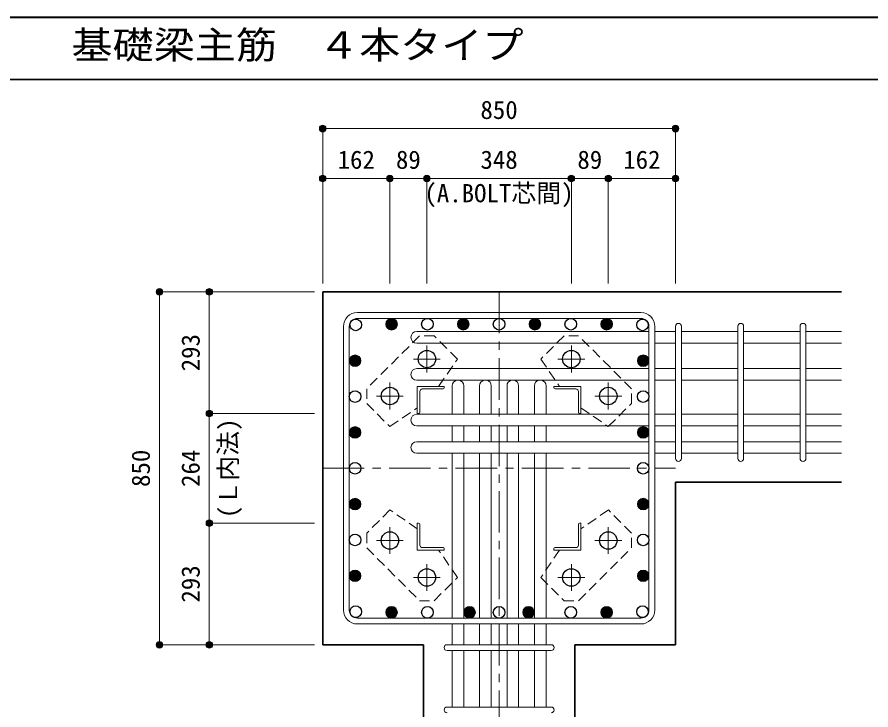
# Model space of a CAD drawing. Units: millimetres at full size, sheet at 1:20. Extents: x -3982 to 3969, y -2797 to 2801.
# Drawn here: x -683 to 1374, y 1132 to 2801 of the extents above; entities that cross this region are included whole.
import ezdxf
from ezdxf.enums import TextEntityAlignment as Align

# ---------------------------------------------------------------- set-up
doc = ezdxf.new("R2010")
doc.units = ezdxf.units.MM
doc.header["$LTSCALE"] = 20
doc.header["$PDMODE"] = 32
doc.header["$PDSIZE"] = 12
doc.linetypes.add('CHAIN1', pattern=[8, 5, -1, 1, -1])
doc.linetypes.add('DASHED1', pattern=[1.8, 1.2, -0.6])
for name, color, linetype, lineweight in [('6-1_躯体線', 2, 'Continuous', 35), ('6-2_A.Bolt_', 4, 'Continuous', 9), ('6-3_柱型主筋', 4, 'Continuous', 9), ('6-4_フープ', 7, 'Continuous', 18), ('6-5_梁主筋', 7, 'Continuous', 18), ('6-6_S.T.P.', 7, 'Continuous', 18), ('6-7_文字', 7, 'Continuous', 18), ('6-9', 4, 'DASHED1', 9), ('6-D_寸法', 4, 'Continuous', 9), ('F-0_枠', 6, 'Continuous', 40)]:
    doc.layers.add(name, color=color, linetype=linetype, lineweight=lineweight)
doc.styles.add('ＭＳ ゴシック', font='')
doc.styles.get('ＭＳ ゴシック').set_extended_font_data('MS Gothic')

msp = doc.modelspace()

# ---------------------------------------------------------------- linework, layer by layer
at = {"layer": '6-1_躯体線'}
for p, q in [((1303.29, 2139.12), (53.29, 2139.12)), ((53.29, 1289.12), (53.29, 2139.12)), ((1303.29, 2139.12), (53.29, 2139.12)), ((1303.29, 1680.62), (903.29, 1680.62)), ((903.29, 1289.12), (903.29, 1680.62)), ((295.79, 1289.12), (53.29, 1289.12)), ((295.79, 889.12), (295.79, 1289.12)), ((660.79, 889.12), (660.79, 1289.12)), ((903.29, 1289.12), (660.79, 1289.12))]:
    msp.add_line(p, q, dxfattribs=at)
at = {"layer": '6-2_A.Bolt_', "linetype": 'CHAIN1'}
for p, q in [((304.29, 1944.92), (304.29, 2009.42)), ((652.29, 1944.92), (652.29, 2009.42)), ((336.49, 1977.13), (271.99, 1977.13)), ((620.09, 1977.12), (684.59, 1977.12)), ((215.29, 1855.93), (215.29, 1920.43)), ((741.29, 1855.92), (741.29, 1920.42)), ((247.49, 1888.12), (182.99, 1888.12)), ((709.09, 1888.12), (773.59, 1888.12)), ((215.29, 1572.32), (215.29, 1507.82)), ((741.29, 1572.32), (741.29, 1507.82)), ((247.49, 1540.12), (182.99, 1540.12)), ((709.09, 1540.12), (773.59, 1540.12)), ((304.29, 1483.32), (304.29, 1418.82)), ((652.29, 1483.32), (652.29, 1418.82)), ((336.49, 1451.12), (271.99, 1451.12)), ((620.09, 1451.12), (684.59, 1451.12))]:
    msp.add_line(p, q, dxfattribs=at)
at = {"layer": '6-2_A.Bolt_'}
for p, q in [((281.29, 1846.12), (281.29, 1911.12)), ((346.29, 1911.12), (281.29, 1911.12)), ((287.29, 1899.12), (287.29, 1849.12)), ((293.29, 1905.12), (343.29, 1905.12)), ((346.29, 1911.12), (346.29, 1908.13)), ((610.29, 1911.12), (610.29, 1908.12)), ((610.29, 1911.12), (675.29, 1911.12)), ((663.29, 1905.12), (613.29, 1905.12)), ((669.29, 1899.12), (669.29, 1849.13)), ((675.29, 1846.12), (675.29, 1911.12)), ((281.29, 1846.12), (284.29, 1846.12)), ((675.29, 1846.12), (672.29, 1846.12)), ((281.29, 1582.12), (284.29, 1582.12)), ((281.29, 1582.12), (281.29, 1517.12)), ((287.29, 1529.12), (287.29, 1579.12)), ((669.29, 1529.12), (669.29, 1579.13)), ((675.29, 1582.12), (672.29, 1582.12)), ((675.29, 1582.12), (675.29, 1517.12)), ((293.29, 1523.12), (343.29, 1523.12)), ((663.29, 1523.12), (613.29, 1523.12)), ((346.29, 1517.12), (281.29, 1517.12)), ((346.29, 1517.12), (346.29, 1520.12)), ((610.29, 1517.12), (610.29, 1520.12)), ((610.29, 1517.12), (675.29, 1517.12))]:
    msp.add_line(p, q, dxfattribs=at)
at = {"layer": '6-2_A.Bolt_', "color": 3, "lineweight": 25}
for centre in [(304.29, 1977.13), (652.29, 1977.12), (215.29, 1888.12), (741.29, 1888.12), (215.29, 1540.12), (741.29, 1540.12), (304.29, 1451.12), (652.29, 1451.12)]:
    msp.add_circle(centre, 21, dxfattribs=at)
at = {"layer": '6-2_A.Bolt_'}
for centre, radius, start, end in [((293.29, 1899.12), 6, 90, 180), ((343.29, 1908.13), 3, 270, 0), ((613.29, 1908.12), 3, 180, 270), ((663.29, 1899.12), 6, 0, 90), ((284.29, 1849.12), 3, 270, 0), ((672.29, 1849.13), 3, 180, 270), ((284.29, 1579.12), 3, 0, 90), ((672.29, 1579.13), 3, 90, 180), ((293.29, 1529.12), 6, 180, 270), ((343.29, 1520.12), 3, 0, 90), ((613.29, 1520.12), 3, 90, 180), ((663.29, 1529.12), 6, 270, 0)]:
    msp.add_arc(centre, radius, start, end, dxfattribs=at)
at = {"layer": '6-3_柱型主筋', "color": 3, "lineweight": 25}
for centre in [(132.9, 2059.51), (305.6, 2061.12), (478.29, 2061.12), (650.99, 2061.12), (823.68, 2059.51), (131.29, 1886.82), (825.29, 1886.82), (131.29, 1714.12), (825.29, 1714.12), (131.29, 1541.43), (825.29, 1541.43), (132.9, 1368.74), (305.6, 1367.12), (478.29, 1367.12), (650.99, 1367.12), (823.68, 1368.74)]:
    msp.add_circle(centre, 14, dxfattribs=at)
at = {"layer": '6-3_柱型主筋'}
for centre, radius in [((219.25, 2061.12), 14), ((219.25, 2061.12), 12.5), ((219.25, 2061.12), 11), ((219.25, 2061.12), 9.5), ((219.25, 2061.12), 8), ((219.25, 2061.12), 6.5), ((219.25, 2061.12), 5), ((219.25, 2061.12), 3.5), ((219.25, 2061.12), 2), ((219.25, 2061.12), 0.5), ((391.94, 2061.12), 14), ((391.94, 2061.12), 12.5), ((391.94, 2061.12), 11), ((391.94, 2061.12), 9.5), ((391.94, 2061.12), 8), ((391.94, 2061.12), 6.5), ((391.94, 2061.12), 5), ((391.94, 2061.12), 3.5), ((391.94, 2061.12), 2), ((391.94, 2061.12), 0.5), ((564.64, 2061.12), 14), ((564.64, 2061.12), 12.5), ((564.64, 2061.12), 11), ((564.64, 2061.12), 9.5), ((564.64, 2061.12), 8), ((564.64, 2061.12), 6.5), ((564.64, 2061.12), 5), ((564.64, 2061.12), 3.5), ((564.64, 2061.12), 2), ((564.64, 2061.12), 0.5), ((737.33, 2061.12), 14), ((737.33, 2061.12), 12.5), ((737.33, 2061.12), 11), ((737.33, 2061.12), 9.5), ((737.33, 2061.12), 8), ((737.33, 2061.12), 6.5), ((737.33, 2061.12), 5), ((737.33, 2061.12), 3.5), ((737.33, 2061.12), 2), ((737.33, 2061.12), 0.5), ((131.29, 1973.17), 14), ((131.29, 1973.17), 12.5), ((131.29, 1973.17), 11), ((131.29, 1973.17), 9.5), ((131.29, 1973.17), 8), ((131.29, 1973.17), 6.5), ((131.29, 1973.17), 5), ((131.29, 1973.17), 3.5), ((131.29, 1973.17), 2), ((825.29, 1973.17), 14), ((825.29, 1973.17), 12.5), ((825.29, 1973.17), 11), ((825.29, 1973.17), 9.5), ((825.29, 1973.17), 8), ((825.29, 1973.17), 6.5), ((825.29, 1973.17), 5), ((825.29, 1973.17), 3.5), ((825.29, 1973.17), 2), ((131.29, 1973.17), 0.5), ((825.29, 1973.17), 0.5), ((131.29, 1800.47), 14), ((131.29, 1800.47), 12.5), ((131.29, 1800.47), 11), ((131.29, 1800.47), 9.5), ((825.29, 1800.47), 14), ((825.29, 1800.47), 12.5), ((825.29, 1800.47), 11), ((825.29, 1800.47), 9.5), ((131.29, 1800.47), 8), ((131.29, 1800.47), 6.5), ((131.29, 1800.47), 5), ((131.29, 1800.47), 3.5), ((131.29, 1800.47), 2), ((131.29, 1800.47), 0.5), ((825.29, 1800.47), 8), ((825.29, 1800.47), 6.5), ((825.29, 1800.47), 5), ((825.29, 1800.47), 3.5), ((825.29, 1800.47), 2), ((825.29, 1800.47), 0.5), ((131.29, 1627.78), 14), ((131.29, 1627.78), 12.5), ((131.29, 1627.78), 11), ((131.29, 1627.78), 9.5), ((131.29, 1627.78), 8), ((131.29, 1627.78), 6.5), ((131.29, 1627.78), 5), ((131.29, 1627.78), 3.5), ((131.29, 1627.78), 2), ((131.29, 1627.78), 0.5), ((825.29, 1627.78), 14), ((825.29, 1627.78), 12.5), ((825.29, 1627.78), 11), ((825.29, 1627.78), 9.5), ((825.29, 1627.78), 8), ((825.29, 1627.78), 6.5), ((825.29, 1627.78), 5), ((825.29, 1627.78), 3.5), ((825.29, 1627.78), 2), ((825.29, 1627.78), 0.5), ((131.29, 1455.08), 14), ((131.29, 1455.08), 12.5), ((131.29, 1455.08), 11), ((131.29, 1455.08), 9.5), ((131.29, 1455.08), 8), ((131.29, 1455.08), 6.5), ((825.29, 1455.08), 14), ((825.29, 1455.08), 12.5), ((825.29, 1455.08), 11), ((825.29, 1455.08), 9.5), ((825.29, 1455.08), 8), ((825.29, 1455.08), 6.5), ((131.29, 1455.08), 5), ((131.29, 1455.08), 3.5), ((131.29, 1455.08), 2), ((131.29, 1455.08), 0.5), ((825.29, 1455.08), 5), ((825.29, 1455.08), 3.5), ((825.29, 1455.08), 2), ((825.29, 1455.08), 0.5), ((219.25, 1367.12), 14), ((219.25, 1367.12), 12.5), ((219.25, 1367.12), 11), ((407.29, 1367.12), 14), ((407.29, 1367.12), 12.5), ((407.29, 1367.12), 11), ((549.29, 1367.12), 14), ((549.29, 1367.12), 12.5), ((549.29, 1367.12), 11), ((737.33, 1367.12), 14), ((737.33, 1367.12), 12.5), ((737.33, 1367.12), 11), ((219.25, 1367.12), 9.5), ((219.25, 1367.12), 8), ((219.25, 1367.12), 6.5), ((219.25, 1367.12), 5), ((219.25, 1367.12), 3.5), ((219.25, 1367.12), 2), ((219.25, 1367.12), 0.5), ((407.29, 1367.12), 9.5), ((407.29, 1367.12), 8), ((407.29, 1367.12), 6.5), ((407.29, 1367.12), 5), ((407.29, 1367.12), 3.5), ((407.29, 1367.12), 2), ((407.29, 1367.12), 0.5), ((549.29, 1367.12), 9.5), ((549.29, 1367.12), 8), ((549.29, 1367.12), 6.5), ((549.29, 1367.12), 5), ((549.29, 1367.12), 3.5), ((549.29, 1367.12), 2), ((549.29, 1367.12), 0.5), ((737.33, 1367.12), 9.5), ((737.33, 1367.12), 8), ((737.33, 1367.12), 6.5), ((737.33, 1367.12), 5), ((737.33, 1367.12), 3.5), ((737.33, 1367.12), 2), ((737.33, 1367.12), 0.5)]:
    msp.add_circle(centre, radius, dxfattribs=at)
at = {"layer": '6-4_フープ'}
for p, q in [((819.79, 2089.12), (136.79, 2089.12)), ((819.79, 2075.12), (136.79, 2075.12)), ((103.29, 1372.62), (103.29, 2055.62)), ((117.29, 1372.62), (117.29, 2055.62)), ((839.29, 1372.62), (839.29, 2055.62)), ((853.29, 1372.62), (853.29, 2055.62)), ((819.79, 1353.12), (136.79, 1353.12)), ((819.79, 1339.12), (136.79, 1339.12))]:
    msp.add_line(p, q, dxfattribs=at)
for centre, radius, start, end in [((136.79, 2055.62), 33.5, 90, 180), ((819.79, 2055.62), 33.5, 0, 90), ((136.79, 2055.62), 19.5, 90, 180), ((819.79, 2055.62), 19.5, 0, 90), ((136.79, 1372.62), 33.5, 180, 270), ((136.79, 1372.62), 19.5, 180, 270), ((819.79, 1372.62), 33.5, 270, 0), ((819.79, 1372.62), 19.5, 270, 0)]:
    msp.add_arc(centre, radius, start, end, dxfattribs=at)
at = {"layer": '6-5_梁主筋'}
for p, q in [((279.79, 2043.51), (839.29, 2043.51)), ((903.29, 2043.51), (853.29, 2043.51)), ((1053.29, 2043.51), (917.29, 2043.51)), ((1203.29, 2043.51), (1067.29, 2043.51)), ((1303.29, 2043.51), (1217.29, 2043.51)), ((279.79, 2015.51), (839.29, 2015.51)), ((903.29, 2015.51), (853.29, 2015.51)), ((1053.29, 2015.51), (917.29, 2015.51)), ((1203.29, 2015.51), (1067.29, 2015.51)), ((1303.29, 2015.51), (1217.29, 2015.51)), ((279.79, 1954.12), (839.29, 1954.12)), ((903.29, 1954.12), (853.29, 1954.12)), ((1053.29, 1954.12), (917.29, 1954.12)), ((1203.29, 1954.12), (1067.29, 1954.12)), ((1303.29, 1954.12), (1217.29, 1954.12)), ((279.79, 1926.12), (839.29, 1926.12)), ((903.29, 1926.12), (853.29, 1926.12)), ((1053.29, 1926.12), (917.29, 1926.12)), ((1203.29, 1926.12), (1067.29, 1926.12)), ((1303.29, 1926.12), (1217.29, 1926.12)), ((365.29, 1912.62), (365.29, 1844.12)), ((393.29, 1912.62), (393.29, 1844.12)), ((431.29, 1912.62), (431.29, 1844.12)), ((459.29, 1912.62), (459.29, 1844.12)), ((497.29, 1912.62), (497.29, 1844.12)), ((525.29, 1912.62), (525.29, 1844.12)), ((563.29, 1912.62), (563.29, 1844.12)), ((591.29, 1912.62), (591.29, 1844.12)), ((279.79, 1844.12), (839.29, 1844.12)), ((903.29, 1844.12), (853.29, 1844.12)), ((1053.29, 1844.12), (917.29, 1844.12)), ((1203.29, 1844.12), (1067.29, 1844.12)), ((1303.29, 1844.12), (1217.29, 1844.12)), ((279.79, 1816.12), (839.29, 1816.12)), ((365.29, 1778.12), (365.29, 1816.12)), ((393.29, 1778.12), (393.29, 1816.12)), ((431.29, 1778.12), (431.29, 1816.12)), ((459.29, 1778.12), (459.29, 1816.12)), ((497.29, 1778.12), (497.29, 1816.12)), ((525.29, 1778.12), (525.29, 1816.12)), ((563.29, 1778.12), (563.29, 1816.12)), ((591.29, 1778.12), (591.29, 1816.12)), ((903.29, 1816.12), (853.29, 1816.12)), ((1053.29, 1816.12), (917.29, 1816.12)), ((1203.29, 1816.12), (1067.29, 1816.12)), ((1303.29, 1816.12), (1217.29, 1816.12)), ((279.79, 1778.12), (839.29, 1778.12)), ((903.29, 1778.12), (853.29, 1778.12)), ((1053.29, 1778.12), (917.29, 1778.12)), ((1203.29, 1778.12), (1067.29, 1778.12)), ((1303.29, 1778.12), (1217.29, 1778.12)), ((279.79, 1750.12), (839.29, 1750.12)), ((365.29, 1750.12), (365.29, 1353.12)), ((393.29, 1750.12), (393.29, 1353.12)), ((431.29, 1750.12), (431.29, 1353.12)), ((459.29, 1750.12), (459.29, 1353.12)), ((497.29, 1750.12), (497.29, 1353.12)), ((525.29, 1750.12), (525.29, 1353.12)), ((563.29, 1750.12), (563.29, 1353.12)), ((591.29, 1750.12), (591.29, 1353.12)), ((903.29, 1750.12), (853.29, 1750.12)), ((1053.29, 1750.12), (917.29, 1750.12)), ((1203.29, 1750.12), (1067.29, 1750.12)), ((1303.29, 1750.12), (1217.29, 1750.12)), ((365.29, 1339.12), (365.29, 1289.12)), ((393.29, 1339.12), (393.29, 1289.12)), ((431.29, 1339.12), (431.29, 1289.12)), ((459.29, 1339.12), (459.29, 1289.12)), ((497.29, 1339.12), (497.29, 1289.12)), ((525.29, 1339.12), (525.29, 1289.12)), ((563.29, 1339.12), (563.29, 1289.12)), ((591.29, 1339.12), (591.29, 1289.12)), ((365.29, 1275.12), (365.29, 1139.12)), ((393.29, 1275.12), (393.29, 1139.12)), ((431.29, 1275.12), (431.29, 1139.12)), ((459.29, 1275.12), (459.29, 1139.12)), ((497.29, 1275.12), (497.29, 1139.12)), ((525.29, 1275.12), (525.29, 1139.12)), ((563.29, 1275.12), (563.29, 1139.12)), ((591.29, 1275.12), (591.29, 1139.12))]:
    msp.add_line(p, q, dxfattribs=at)
for centre, start, end in [((279.79, 2029.51), 90, 180), ((279.79, 2029.51), 180, 270), ((279.79, 1940.12), 90, 180), ((279.79, 1940.12), 180, 270), ((379.29, 1912.62), 105.36345, 180), ((379.29, 1912.62), 0, 74.63655), ((445.29, 1912.62), 105.36345, 180), ((445.29, 1912.62), 0, 74.63655), ((511.29, 1912.62), 105.36345, 180), ((511.29, 1912.62), 0, 74.63655), ((577.29, 1912.62), 105.36345, 180), ((577.29, 1912.62), 0, 74.63655), ((279.79, 1830.12), 90, 180), ((279.79, 1830.12), 180, 270), ((279.79, 1764.12), 90, 180), ((279.79, 1764.12), 180, 270)]:
    msp.add_arc(centre, 14, start, end, dxfattribs=at)
at = {"layer": '6-6_S.T.P.'}
for p, q in [((903.29, 1737.62), (903.29, 2055.62)), ((903.29, 1737.62), (903.29, 2055.62)), ((903.29, 1737.62), (903.29, 2055.62)), ((903.29, 1737.62), (903.29, 2055.62)), ((917.29, 1737.62), (917.29, 2055.62)), ((917.29, 1737.62), (917.29, 2055.62)), ((917.29, 1737.62), (917.29, 2055.62)), ((917.29, 1737.62), (917.29, 2055.62)), ((1053.29, 1737.62), (1053.29, 2055.62)), ((1067.29, 1737.62), (1067.29, 2055.62)), ((1203.29, 1737.62), (1203.29, 2055.62)), ((1217.29, 1737.62), (1217.29, 2055.62)), ((352.79, 1289.12), (603.79, 1289.12)), ((352.79, 1275.12), (603.79, 1275.12)), ((352.79, 1139.12), (603.79, 1139.12))]:
    msp.add_line(p, q, dxfattribs=at)
for centre, start, end in [((910.29, 2056.01), 0, 180), ((910.29, 2056.01), 0, 180), ((910.29, 2056.01), 0, 180), ((910.29, 2056.01), 0, 180), ((1060.29, 2056.01), 0, 180), ((1210.29, 2056.01), 0, 180), ((910.29, 1737.62), 180, 0), ((910.29, 1737.62), 180, 0), ((910.29, 1737.62), 180, 0), ((910.29, 1737.62), 180, 0), ((1060.29, 1737.62), 180, 0), ((1210.29, 1737.62), 180, 0), ((352.79, 1282.12), 90, 270), ((352.79, 1282.12), 90, 270), ((352.79, 1282.12), 90, 270), ((352.79, 1282.12), 90, 270), ((603.79, 1282.12), 270, 90), ((603.79, 1282.12), 270, 90), ((603.79, 1282.12), 270, 90), ((603.79, 1282.12), 270, 90), ((352.79, 1132.12), 90, 270), ((603.79, 1132.12), 270, 90)]:
    msp.add_arc(centre, 7, start, end, dxfattribs=at)
at = {"layer": '6-9'}
for p, q in [((332.52, 1911.12), (377.89, 1977.13)), ((578.69, 1977.22), (623.98, 1911.12)), ((215.19, 1814.52), (281.29, 1859.81)), ((675.29, 1859.9), (741.29, 1814.52)), ((281.29, 1568.35), (215.29, 1613.72)), ((741.39, 1613.72), (675.29, 1568.44)), ((377.89, 1451.02), (332.6, 1517.12)), ((624.07, 1517.12), (578.69, 1451.12))]:
    msp.add_line(p, q, dxfattribs=at)
for points in [[(286.69, 2033.02), (159.39, 1905.72), (159.39, 1870.42), (215.19, 1814.52)], [(377.89, 1977.13), (321.99, 2033.02), (286.69, 2033.02)], [(797.19, 1905.72), (669.89, 2033.02), (634.59, 2033.02), (578.69, 1977.22)], [(741.29, 1814.52), (797.19, 1870.42), (797.19, 1905.72)], [(215.29, 1613.72), (159.39, 1557.82), (159.39, 1522.52)], [(669.89, 1395.22), (797.19, 1522.52), (797.19, 1557.82), (741.39, 1613.72)], [(159.39, 1522.52), (286.69, 1395.22), (321.99, 1395.22), (377.89, 1451.02)], [(578.69, 1451.12), (634.59, 1395.22), (669.89, 1395.22)]]:
    msp.add_lwpolyline(points, dxfattribs=at)
at = {"layer": '6-D_寸法'}
for p, q in [((53.29, 2532.15), (903.29, 2532.15)), ((903.29, 2532.15), (903.29, 2412.15)), ((53.29, 2412.15), (215.29, 2412.15)), ((215.29, 2412.15), (215.29, 2159.12)), ((215.29, 2412.15), (304.29, 2412.15)), ((304.29, 2412.15), (304.29, 2159.12)), ((304.29, 2412.15), (652.29, 2412.15)), ((652.29, 2412.15), (652.29, 2159.12)), ((652.29, 2412.15), (741.29, 2412.15)), ((741.29, 2412.15), (741.29, 2159.12)), ((741.29, 2412.15), (903.29, 2412.15)), ((903.29, 2412.15), (903.29, 2159.12)), ((-339.74, 2139.12), (-219.74, 2139.12)), ((-339.74, 2139.12), (-339.74, 1289.12)), ((-219.74, 2139.12), (33.29, 2139.12)), ((-219.74, 2139.12), (-219.74, 1846.12)), ((-219.74, 1846.12), (33.29, 1846.12)), ((-219.74, 1846.12), (-219.74, 1582.12)), ((-219.74, 1582.12), (33.29, 1582.12)), ((-219.74, 1582.12), (-219.74, 1289.12))]:
    msp.add_line(p, q, dxfattribs=at)
at = {"layer": '6-D_寸法', "linetype": 'CHAIN1'}
for p, q in [((478.29, 2139.12), (478.29, 889.12)), ((53.29, 1714.12), (903.29, 1714.12))]:
    msp.add_line(p, q, dxfattribs=at)
at = {"layer": '6-D_寸法'}
for points in [[(53.29, 2532.15), (53.29, 2412.15), (53.29, 2159.12)], [(-339.74, 1289.12), (-219.74, 1289.12), (33.29, 1289.12)]]:
    msp.add_lwpolyline(points, dxfattribs=at)
for centre, radius in [((53.29, 2532.15), 8), ((53.29, 2532.15), 7.2), ((53.29, 2532.15), 6.4), ((53.29, 2532.15), 5.6), ((53.29, 2532.15), 4.8), ((53.29, 2532.15), 4), ((53.29, 2532.15), 3.2), ((53.29, 2532.15), 2.4), ((53.29, 2532.15), 1.6), ((53.29, 2532.15), 0.8), ((903.29, 2532.15), 8), ((903.29, 2532.15), 7.2), ((903.29, 2532.15), 6.4), ((903.29, 2532.15), 5.6), ((903.29, 2532.15), 4.8), ((903.29, 2532.15), 4), ((903.29, 2532.15), 3.2), ((903.29, 2532.15), 2.4), ((903.29, 2532.15), 1.6), ((903.29, 2532.15), 0.8), ((53.29, 2412.15), 8), ((53.29, 2412.15), 7.2), ((53.29, 2412.15), 6.4), ((53.29, 2412.15), 5.6), ((53.29, 2412.15), 4.8), ((53.29, 2412.15), 4), ((53.29, 2412.15), 3.2), ((53.29, 2412.15), 2.4), ((53.29, 2412.15), 1.6), ((53.29, 2412.15), 0.8), ((215.29, 2412.15), 8), ((215.29, 2412.15), 7.2), ((215.29, 2412.15), 6.4), ((215.29, 2412.15), 5.6), ((215.29, 2412.15), 4.8), ((215.29, 2412.15), 4), ((215.29, 2412.15), 3.2), ((215.29, 2412.15), 2.4), ((215.29, 2412.15), 1.6), ((215.29, 2412.15), 0.8), ((304.29, 2412.15), 8), ((304.29, 2412.15), 7.2), ((304.29, 2412.15), 6.4), ((304.29, 2412.15), 5.6), ((304.29, 2412.15), 4.8), ((304.29, 2412.15), 4), ((304.29, 2412.15), 3.2), ((304.29, 2412.15), 2.4), ((304.29, 2412.15), 1.6), ((304.29, 2412.15), 0.8), ((652.29, 2412.15), 8), ((652.29, 2412.15), 7.2), ((652.29, 2412.15), 6.4), ((652.29, 2412.15), 5.6), ((652.29, 2412.15), 4.8), ((652.29, 2412.15), 4), ((652.29, 2412.15), 3.2), ((652.29, 2412.15), 2.4), ((652.29, 2412.15), 1.6), ((652.29, 2412.15), 0.8), ((741.29, 2412.15), 8), ((741.29, 2412.15), 7.2), ((741.29, 2412.15), 6.4), ((741.29, 2412.15), 5.6), ((741.29, 2412.15), 4.8), ((741.29, 2412.15), 4), ((741.29, 2412.15), 3.2), ((741.29, 2412.15), 2.4), ((741.29, 2412.15), 1.6), ((741.29, 2412.15), 0.8), ((903.29, 2412.15), 8), ((903.29, 2412.15), 7.2), ((903.29, 2412.15), 6.4), ((903.29, 2412.15), 5.6), ((903.29, 2412.15), 4.8), ((903.29, 2412.15), 4), ((903.29, 2412.15), 3.2), ((903.29, 2412.15), 2.4), ((903.29, 2412.15), 1.6), ((903.29, 2412.15), 0.8), ((-339.74, 2139.12), 8), ((-339.74, 2139.12), 7.2), ((-339.74, 2139.12), 6.4), ((-339.74, 2139.12), 5.6), ((-339.74, 2139.12), 4.8), ((-339.74, 2139.12), 4), ((-339.74, 2139.12), 3.2), ((-339.74, 2139.12), 2.4), ((-339.74, 2139.12), 1.6), ((-339.74, 2139.12), 0.8), ((-219.74, 2139.12), 8), ((-219.74, 2139.12), 7.2), ((-219.74, 2139.12), 6.4), ((-219.74, 2139.12), 5.6), ((-219.74, 2139.12), 4.8), ((-219.74, 2139.12), 4), ((-219.74, 2139.12), 3.2), ((-219.74, 2139.12), 2.4), ((-219.74, 2139.12), 1.6), ((-219.74, 2139.12), 0.8), ((-219.74, 1846.12), 8), ((-219.74, 1846.12), 7.2), ((-219.74, 1846.12), 6.4), ((-219.74, 1846.12), 5.6), ((-219.74, 1846.12), 4.8), ((-219.74, 1846.12), 4), ((-219.74, 1846.12), 3.2), ((-219.74, 1846.12), 2.4), ((-219.74, 1846.12), 1.6), ((-219.74, 1846.12), 0.8), ((-219.74, 1582.12), 8), ((-219.74, 1582.12), 7.2), ((-219.74, 1582.12), 6.4), ((-219.74, 1582.12), 5.6), ((-219.74, 1582.12), 4.8), ((-219.74, 1582.12), 4), ((-219.74, 1582.12), 3.2), ((-219.74, 1582.12), 2.4), ((-219.74, 1582.12), 1.6), ((-219.74, 1582.12), 0.8), ((-339.74, 1289.12), 8), ((-339.74, 1289.12), 7.2), ((-219.74, 1289.12), 8), ((-219.74, 1289.12), 7.2), ((-339.74, 1289.12), 6.4), ((-339.74, 1289.12), 5.6), ((-339.74, 1289.12), 4.8), ((-339.74, 1289.12), 4), ((-339.74, 1289.12), 3.2), ((-339.74, 1289.12), 2.4), ((-339.74, 1289.12), 1.6), ((-339.74, 1289.12), 0.8), ((-219.74, 1289.12), 6.4), ((-219.74, 1289.12), 5.6), ((-219.74, 1289.12), 4.8), ((-219.74, 1289.12), 4), ((-219.74, 1289.12), 3.2), ((-219.74, 1289.12), 2.4), ((-219.74, 1289.12), 1.6), ((-219.74, 1289.12), 0.8)]:
    msp.add_circle(centre, radius, dxfattribs=at)
at = {"layer": '6-D_寸法', "color": 7}
for p in [(53.29, 2532.15), (903.29, 2532.15), (53.29, 2412.15), (215.29, 2412.15), (304.29, 2412.15), (652.29, 2412.15), (741.29, 2412.15), (903.29, 2412.15), (-339.74, 2139.12), (-219.74, 2139.12), (-219.74, 1846.12), (-219.74, 1582.12), (-339.74, 1289.12), (-219.74, 1289.12)]:
    msp.add_point(p, dxfattribs=at)
at = {"layer": 'F-0_枠'}
msp.add_line((-3981.92, 2800.77), (3969.4, 2800.77), dxfattribs=at)
at = {"layer": 'F-0_枠', "color": 2, "lineweight": 35}
msp.add_line((-3981.92, 2650.77), (2482.4, 2650.77), dxfattribs=at)

# ---------------------------------------------------------------- texts
at = {"layer": '6-7_文字', "color": 2, "style": 'ＭＳ ゴシック', "width": 1.1}
msp.add_text('\u3000\u3000基礎梁主筋\u3000４本タイプ', height=65.98, dxfattribs=at).set_placement((-749.76, 2680.77), align=Align.BOTTOM_LEFT)
at = {"layer": '6-D_寸法', "style": 'ＭＳ ゴシック'}
for s, p in [('850', (433.29, 2542.15)), ('162', (89.29, 2422.15)), ('89', (229.79, 2422.15)), ('348', (433.29, 2422.15)), ('89', (666.79, 2422.15)), ('162', (777.29, 2422.15)), ('(A.BOLT芯間)', (298.29, 2341.42))]:
    msp.add_text(s, height=43.99, dxfattribs=at).set_placement(p, align=Align.BOTTOM_LEFT)
for s, p in [('293', (-229.74, 1947.62)), ('(Ｌ内法)', (-139.52, 1594.12)), ('850', (-349.74, 1669.12)), ('264', (-229.74, 1669.12)), ('293', (-229.74, 1390.62))]:
    msp.add_text(s, height=43.99, rotation=90, dxfattribs=at).set_placement(p, align=Align.BOTTOM_LEFT)

doc.saveas('drawing.dxf')
